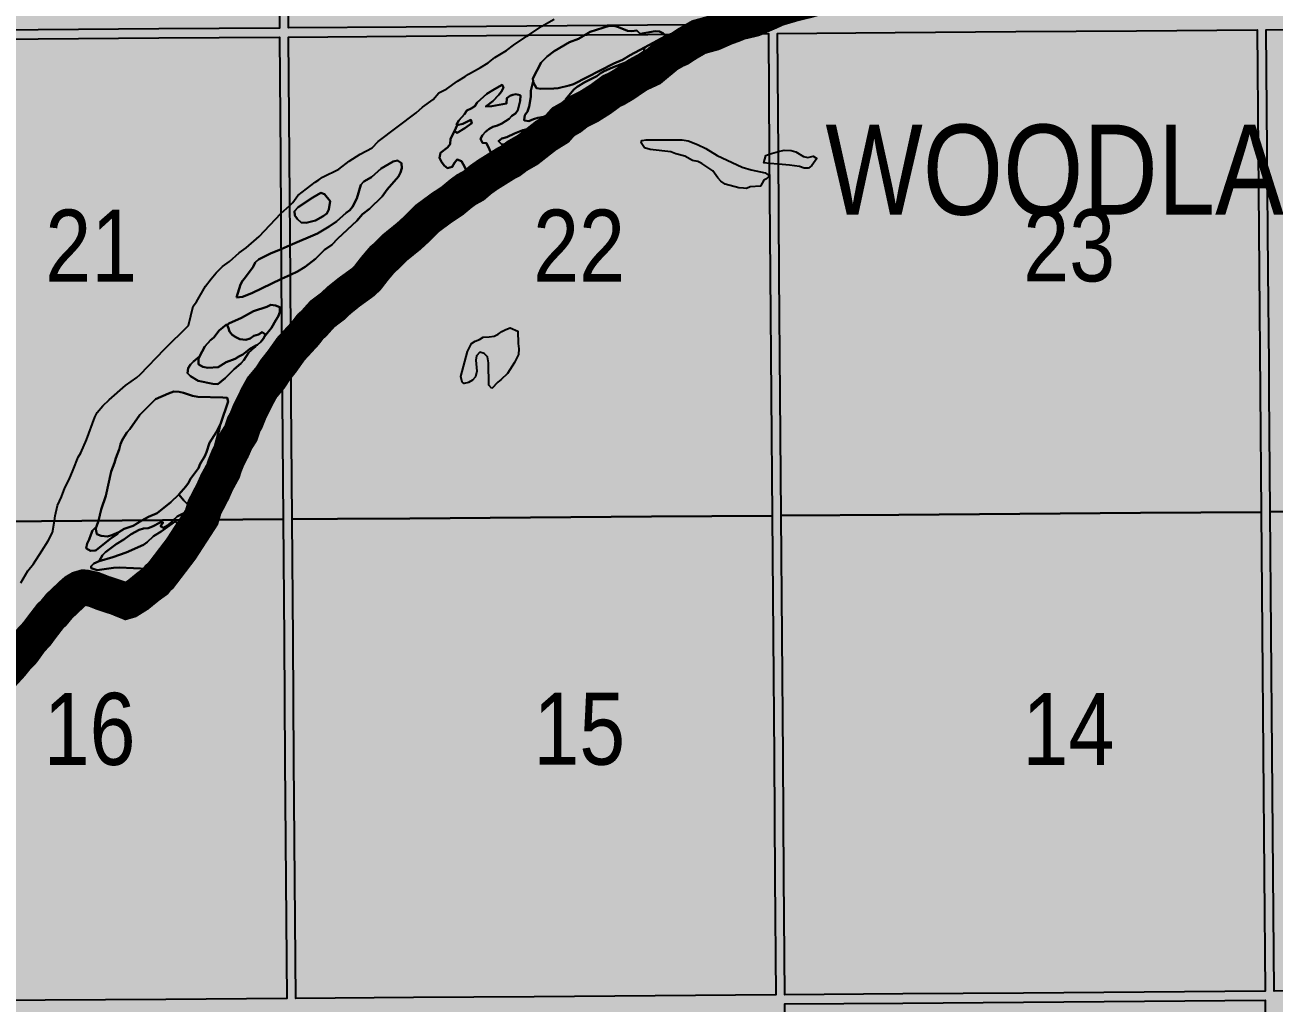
# Model space of a CAD drawing. Extents: x 403018 to 417191, y 6033193 to 6042673.
# Drawn here: x 415848.3 to 415987.1, y 6036084.3 to 6036192.9 of the extents above; entities that cross this region are included whole.
import ezdxf

# ---------------------------------------------------------------- set-up
doc = ezdxf.new("R2010")
doc.units = 0
doc.header["$LTSCALE"] = 5
doc.linetypes.add('BORDER2', pattern=[22.225, 6.35, -3.175, 6.35, -3.175, 0, -3.175])
doc.linetypes.add('DASHED2', pattern=[9.525, 6.35, -3.175])
doc.layers.add('AS-COUNTY', color=7, linetype='BORDER2', lineweight=60, true_color=0xcc33ff)
for name, color, linetype in [('Quarters', 8, 'Continuous'), ('RoadSeg', 57, 'DASHED2'), ('T-WATER', 160, 'Continuous')]:
    doc.layers.add(name, color=color, linetype=linetype)
doc.layers.add('ROUTE-MAP-BACKGROUND-H', color=7, linetype='Continuous', true_color=0xf0ebff)
doc.styles.add('120', font='ARIALN.TTF', dxfattribs={"height": 13})
doc.styles.add('80L', font='ARIALN.TTF', dxfattribs={"height": 10})

msp = doc.modelspace()

# ---------------------------------------------------------------- hatches: boundary and pattern name
at = {"layer": 'ROUTE-MAP-BACKGROUND-H'}
h = msp.add_hatch(color=256, dxfattribs=at)
h.dxf.hatch_style = 1
h.paths.add_polyline_path([(412923.423, 6037807.465), (416092.9, 6037807.465), (416092.9, 6035965.758), (412923.423, 6035965.758)])

# ---------------------------------------------------------------- linework, layer by layer
at = {"layer": 'AS-COUNTY', "const_width": 4, "flags": 128}
for points in [[(415619.627, 6035965.758), (415619.656, 6035965.909), (415620.124, 6035966.788), (415620.505, 6035967.762), (415621.03, 6035968.495), (415621.368, 6035968.968), (415621.383, 6035968.991), (415622.147, 6035970.188), (415622.169, 6035970.222), (415622.313, 6035970.488), (415622.651, 6035971.103), (415623.025, 6035971.66), (415623.623, 6035972.26), (415623.714, 6035972.477), (415625.162, 6035974.487), (415625.517, 6035974.98), (415625.845, 6035975.331), (415626.245, 6035975.792), (415626.415, 6035975.992), (415626.516, 6035976.111), (415627.608, 6035977.218), (415627.911, 6035977.597), (415628.733, 6035978.864), (415629.345, 6035979.654), (415630.146, 6035980.921), (415631.096, 6035982.053), (415631.466, 6035982.398), (415631.868, 6035982.673), (415632.233, 6035983.033), (415633.809, 6035984.877), (415633.813, 6035984.883), (415634.47, 6035985.707), (415635.15, 6035986.397), (415635.548, 6035986.693), (415637.378, 6035987.686), (415638.988, 6035988.207), (415640.902, 6035989.065), (415641.42, 6035989.228), (415643.19, 6035989.603), (415644.578, 6035989.632), (415645.627, 6035989.573), (415647.5, 6035989.393), (415647.886, 6035989.378), (415648.784, 6035989.342), (415648.795, 6035989.342), (415649.986, 6035989.201), (415651.768, 6035988.879), (415652.82, 6035988.524), (415654.542, 6035987.524), (415654.965, 6035987.237), (415655.727, 6035986.598), (415658.146, 6035984.854), (415660.667, 6035983.29), (415661.675, 6035982.652), (415662.022, 6035982.432), (415662.781, 6035981.809), (415663.225, 6035981.541), (415663.716, 6035981.34), (415665.269, 6035980.842), (415665.873, 6035980.76), (415666.442, 6035980.86), (415667.063, 6035981.583), (415667.489, 6035981.872), (415667.851, 6035982.204), (415668.168, 6035982.596), (415668.454, 6035983.696), (415669.448, 6035984.818), (415669.854, 6035985.114), (415671.203, 6035985.809), (415672.003, 6035986.392), (415673.468, 6035987.037), (415674.799, 6035987.766), (415677.651, 6035989.194), (415679.832, 6035989.762), (415681, 6035989.995), (415684.298, 6035990.786), (415684.627, 6035990.903), (415684.819, 6035990.971), (415685.282, 6035991.216), (415685.693, 6035991.508), (415686.039, 6035991.868), (415686.854, 6035992.418), (415687.233, 6035992.749), (415687.585, 6035993.057), (415688.126, 6035993.427), (415689.652, 6035994.47), (415689.718, 6035994.509), (415690.524, 6035994.983), (415691.466, 6035995.402), (415692.268, 6035995.998), (415692.985, 6035996.623), (415695.036, 6035998.053), (415695.827, 6035998.685), (415697.058, 6035999.489), (415697.833, 6036000.163), (415699.176, 6036000.965), (415700.8, 6036002.191), (415700.801, 6036002.192), (415704.492, 6036004.653), (415705.277, 6036005.299), (415705.426, 6036005.4), (415707.329, 6036006.683), (415708.514, 6036007.584), (415711.012, 6036009.253), (415711.792, 6036009.728), (415712.389, 6036010.521), (415712.517, 6036010.656), (415712.719, 6036010.868), (415713.882, 6036012.459), (415714.849, 6036013.397), (415715.848, 6036014.231), (415716.827, 6036015.085), (415717.502, 6036015.827), (415717.874, 6036016.16), (415718.654, 6036016.74), (415719.5, 6036017.298), (415723.181, 6036019.408), (415725.05, 6036020.673), (415725.497, 6036020.907), (415726.736, 6036021.723), (415727.134, 6036022.044), (415728.455, 6036023.469), (415729.009, 6036023.906), (415730.111, 6036024.545), (415731.039, 6036025.001), (415731.855, 6036025.592), (415732.72, 6036026.111), (415733.848, 6036026.58), (415734.71, 6036027.015), (415735.2, 6036027.193), (415736.761, 6036027.618), (415737.396, 6036027.7), (415739.924, 6036028.659), (415740.841, 6036029.115), (415741.221, 6036029.242), (415742.257, 6036029.52), (415742.968, 6036029.763), (415744.702, 6036030.082), (415745.778, 6036030.417), (415746.272, 6036030.489), (415747.738, 6036030.484), (415750.06, 6036030.705), (415750.721, 6036030.72), (415752.081, 6036030.681), (415753.454, 6036030.496), (415754.285, 6036030.525), (415754.765, 6036030.541), (415758.761, 6036031.965), (415761.113, 6036033.016), (415762.627, 6036033.579), (415763.625, 6036034.022), (415768.97, 6036036.959), (415769.048, 6036036.991), (415770.05, 6036037.386), (415770.831, 6036037.798), (415771.645, 6036038.382), (415773.406, 6036039.471), (415774.605, 6036040.353), (415775.452, 6036040.86), (415776.255, 6036041.472), (415778.098, 6036043.165), (415779.598, 6036044.446), (415781.717, 6036046.547), (415782.142, 6036046.862), (415783.197, 6036047.879), (415784.696, 6036049.153), (415785.009, 6036049.551), (415786.045, 6036050.571), (415787.348, 6036051.659), (415787.886, 6036052.172), (415788.109, 6036052.62), (415788.116, 6036052.703), (415788.178, 6036053.509), (415788.236, 6036053.894), (415789.236, 6036055.666), (415789.583, 6036056.06), (415789.981, 6036056.372), (415790.644, 6036057.039), (415791.086, 6036057.973), (415791.404, 6036058.35), (415792.807, 6036060.345), (415793.292, 6036061.226), (415793.658, 6036061.568), (415794.043, 6036061.502), (415794.373, 6036061.156), (415794.697, 6036060.797), (415795.189, 6036059.909), (415795.551, 6036059.671), (415795.599, 6036059.64), (415796.064, 6036059.827), (415796.181, 6036060.261), (415796.214, 6036060.385), (415796.066, 6036060.861), (415795.823, 6036061.34), (415795.692, 6036061.822), (415795.662, 6036062.377), (415796.306, 6036063.221), (415796.376, 6036063.381), (415796.511, 6036063.701), (415796.528, 6036064.872), (415796.695, 6036065.536), (415796.898, 6036066.07), (415797.636, 6036067.422), (415798.486, 6036068.652), (415799.552, 6036069.667), (415800.236, 6036070.206), (415801.234, 6036070.654), (415801.753, 6036070.737), (415803.847, 6036070.711), (415804.56, 6036071.194), (415805.039, 6036071.527), (415805.976, 6036071.13), (415806.605, 6036071.062), (415807.064, 6036071.278), (415807.164, 6036071.86), (415807.457, 6036072.249), (415808.019, 6036072.351), (415808.602, 6036072.703), (415809.414, 6036072.985), (415809.83, 6036073.255), (415810.314, 6036073.982), (415809.857, 6036074.071), (415809.194, 6036074.069), (415807.255, 6036073.97), (415805.903, 6036074.081), (415805.805, 6036074.121), (415805.548, 6036074.397), (415805.479, 6036074.471), (415805.512, 6036074.965), (415805.759, 6036075.535), (415806.449, 6036076.263), (415806.96, 6036077.137), (415807.628, 6036077.926), (415809.367, 6036079.695), (415810.943, 6036080.885), (415811.79, 6036081.446), (415813.714, 6036082.204), (415814.334, 6036082.289), (415815.333, 6036081.914), (415816.768, 6036081.262), (415817.234, 6036081.043), (415817.643, 6036080.754), (415817.981, 6036080.691), (415818.124, 6036080.664), (415818.9, 6036081.275), (415819.624, 6036081.932), (415820.345, 6036082.615), (415821.016, 6036083.377), (415822.148, 6036084.389), (415823.057, 6036085.248), (415823.67, 6036085.809), (415823.937, 6036086.028), (415824.054, 6036086.16), (415825.375, 6036087.431), (415826.518, 6036088.411), (415827.137, 6036089.151), (415828.265, 6036090.136), (415829.319, 6036091.182), (415830.495, 6036092.107), (415831.571, 6036093.194), (415832.543, 6036094.313), (415834.279, 6036096.044), (415834.704, 6036096.846), (415834.755, 6036096.941), (415835.317, 6036097.733), (415835.65, 6036098.101), (415836.102, 6036098.473), (415836.418, 6036098.733), (415837.437, 6036099.788), (415838.034, 6036100.627), (415840.98, 6036103.939), (415841.665, 6036104.599), (415841.903, 6036105.038), (415841.917, 6036105.244), (415841.937, 6036105.535), (415841.453, 6036108.666), (415841.417, 6036110.465), (415841.467, 6036110.977), (415841.853, 6036113.033), (415842.236, 6036114.622), (415842.401, 6036115.163), (415843.06, 6036116.606), (415843.623, 6036117.434), (415844.11, 6036118.325), (415845.829, 6036120.819), (415846.829, 6036121.911), (415847.446, 6036122.681), (415848.114, 6036123.375), (415848.986, 6036124.594), (415849.651, 6036125.306), (415850.262, 6036126.13), (415851.149, 6036127.282), (415851.515, 6036127.62), (415852.142, 6036128.387), (415853.58, 6036129.744), (415853.937, 6036130.055), (415854.368, 6036130.309), (415854.86, 6036130.455), (415855.067, 6036130.438), (415855.995, 6036130.232), (415857.029, 6036129.826), (415858.555, 6036129.33), (415859.583, 6036128.911), (415859.862, 6036128.992), (415860.876, 6036129.627), (415862.03, 6036130.568), (415862.819, 6036131.138), (415863.111, 6036131.533), (415863.368, 6036131.721), (415865.64, 6036134.695), (415867.751, 6036137.952), (415867.944, 6036138.25), (415868.27, 6036139.355), (415869.212, 6036141.168), (415869.625, 6036142.107), (415870.34, 6036143.415), (415870.496, 6036143.932), (415870.894, 6036144.912), (415871.358, 6036145.797), (415871.767, 6036146.735), (415872.306, 6036147.58), (415872.629, 6036148.559), (415872.887, 6036148.997), (415873.267, 6036149.954), (415874.172, 6036151.78), (415874.656, 6036152.656), (415875.588, 6036153.773), (415876.115, 6036154.595), (415876.869, 6036155.549), (415877.863, 6036156.952), (415879.456, 6036158.682), (415880.046, 6036159.452), (415880.404, 6036159.755), (415881.346, 6036160.811), (415882.494, 6036161.675), (415883.2, 6036162.34), (415884.315, 6036163.239), (415885.882, 6036164.372), (415886.395, 6036164.871), (415887.189, 6036165.901), (415888.05, 6036166.912), (415888.429, 6036167.23), (415889.445, 6036168.237), (415890.948, 6036169.454), (415891.658, 6036170.1), (415893.02, 6036171.447), (415894.577, 6036172.596), (415895.812, 6036173.416), (415896.705, 6036174.162), (415897.318, 6036174.621), (415898.186, 6036175.096), (415898.905, 6036175.715), (415899.695, 6036176.276), (415901.777, 6036177.578), (415902.234, 6036177.809), (415903.011, 6036178.394), (415904.18, 6036179.06), (415906.166, 6036180.618), (415907.434, 6036181.405), (415908.115, 6036182.173), (415908.98, 6036182.66), (415909.743, 6036183.264), (415911.002, 6036183.895), (415912.31, 6036184.721), (415913.486, 6036185.597), (415913.969, 6036185.801), (415914.83, 6036186.305), (415916.433, 6036187.397), (415917.843, 6036188.052), (415919.713, 6036189.601), (415920.575, 6036190.09), (415921.06, 6036190.301), (415921.884, 6036190.841), (415923.16, 6036191.579), (415924.437, 6036191.933), (415924.765, 6036192.022), (415926.173, 6036192.643), (415927.051, 6036192.957), (415927.66, 6036193.212), (415929.254, 6036193.589), (415930.878, 6036194.288), (415931.878, 6036194.742), (415933.718, 6036195.285), (415935.292, 6036195.666), (415936.324, 6036195.978), (415936.793, 6036196.204), (415937.598, 6036196.815), (415938.093, 6036196.99), (415938.533, 6036197.219), (415938.928, 6036197.509), (415939.384, 6036197.724), (415940.445, 6036198.025), (415941.935, 6036198.57), (415943.546, 6036198.93), (415945.717, 6036199.541), (415949.214, 6036200.76), (415951.832, 6036201.518), (415953.858, 6036202.197), (415956.781, 6036203.299), (415958.286, 6036203.683), (415959.492, 6036203.935), (415960.866, 6036204.032), (415961.407, 6036204.156), (415963.41, 6036204.786), (415965.267, 6036205.694), (415966.127, 6036206.229), (415967.058, 6036206.675), (415968.036, 6036207.006), (415969.719, 6036207.419), (415972.311, 6036208.284), (415973.342, 6036208.528), (415975.129, 6036208.78), (415976.692, 6036209.315), (415978.82, 6036209.906), (415979.82, 6036210.333), (415984.738, 6036211.403), (415985.034, 6036211.499), (415986.036, 6036211.842), (415988.252, 6036212.379), (415989.634, 6036212.746), (415993.017, 6036214.094), (415994.407, 6036214.795), (415995.01, 6036215.158), (415995.711, 6036215.562), (415996.734, 6036215.913), (415997.59, 6036216.398), (415999.848, 6036217.511), (416000.682, 6036218.031), (416001.454, 6036218.623), (416003.124, 6036219.66), (416003.583, 6036219.858), (416003.77, 6036219.992), (416005.501, 6036221.353), (416007.657, 6036222.608), (416008.653, 6036222.975), (416010.013, 6036223.651), (416012.407, 6036224.368), (416013.59, 6036224.764), (416014.69, 6036225.025), (416015.684, 6036225.42), (416016.189, 6036225.56), (416018.905, 6036226.179), (416020.632, 6036226.437), (416022.803, 6036226.998), (416023.85, 6036227.321), (416026.16, 6036227.798), (416026.696, 6036227.954), (416027.169, 6036228.167), (416028.8, 6036228.572), (416030.876, 6036229.18), (416034.077, 6036229.933), (416034.756, 6036230.02), (416035.788, 6036230.289), (416037.303, 6036230.831), (416038.795, 6036231.23), (416039.158, 6036231.254), (416039.176, 6036231.258), (416040.161, 6036231.399), (416041.842, 6036231.672), (416044.155, 6036231.922), (416045.413, 6036231.98), (416046.689, 6036231.972), (416049.35, 6036232.099), (416051.857, 6036231.796), (416056.95, 6036231.767), (416058.778, 6036231.615), (416060.636, 6036231.221), (416062.798, 6036230.577), (416066.66, 6036229.102), (416067.311, 6036228.838), (416068.69, 6036228.135), (416069.971, 6036227.416), (416071.213, 6036226.634), (416072.18, 6036226.198), (416072.657, 6036225.885), (416073.009, 6036225.655), (416073.382, 6036225.305), (416074.279, 6036224.791), (416074.805, 6036224.543), (416079.274, 6036222.797), (416081.455, 6036222.069), (416083.761, 6036221.538), (416086.475, 6036221.357), (416087.114, 6036221.381), (416088.309, 6036221.55), (416088.918, 6036221.449), (416090.514, 6036220.826), (416090.946, 6036220.702), (416091.352, 6036220.422), (416092.272, 6036219.296), (416092.9, 6036218.715)], [(416092.9, 6036218.715), (416092.272, 6036219.296), (416091.352, 6036220.422), (416090.946, 6036220.702), (416090.514, 6036220.826), (416088.918, 6036221.449), (416088.309, 6036221.55), (416087.114, 6036221.381), (416086.475, 6036221.357), (416083.761, 6036221.538), (416081.455, 6036222.069), (416079.274, 6036222.797), (416074.805, 6036224.543), (416074.279, 6036224.791), (416073.382, 6036225.305), (416073.009, 6036225.655), (416072.657, 6036225.885), (416072.18, 6036226.198), (416071.213, 6036226.634), (416069.971, 6036227.416), (416068.69, 6036228.135), (416067.311, 6036228.838), (416066.66, 6036229.102), (416062.798, 6036230.577), (416060.636, 6036231.221), (416058.778, 6036231.615), (416056.95, 6036231.767), (416051.857, 6036231.796), (416049.35, 6036232.099), (416046.689, 6036231.972), (416045.413, 6036231.98), (416044.155, 6036231.922), (416041.842, 6036231.672), (416040.161, 6036231.399), (416039.176, 6036231.258), (416039.158, 6036231.254), (416038.795, 6036231.23), (416037.303, 6036230.831), (416035.788, 6036230.289), (416034.756, 6036230.02), (416034.077, 6036229.933), (416030.876, 6036229.18), (416028.8, 6036228.572), (416027.169, 6036228.167), (416026.696, 6036227.954), (416026.16, 6036227.798), (416023.85, 6036227.321), (416022.803, 6036226.998), (416020.632, 6036226.437), (416018.905, 6036226.179), (416016.189, 6036225.56), (416015.684, 6036225.42), (416014.69, 6036225.025), (416013.59, 6036224.764), (416012.407, 6036224.368), (416010.013, 6036223.651), (416008.653, 6036222.975), (416007.657, 6036222.608), (416005.501, 6036221.353), (416003.77, 6036219.992), (416003.583, 6036219.858), (416003.124, 6036219.66), (416001.454, 6036218.623), (416000.682, 6036218.031), (415999.848, 6036217.511), (415997.59, 6036216.398), (415996.734, 6036215.913), (415995.711, 6036215.562), (415995.01, 6036215.158), (415994.407, 6036214.795), (415993.017, 6036214.094), (415989.634, 6036212.746), (415988.252, 6036212.379), (415986.036, 6036211.842), (415985.034, 6036211.499), (415984.738, 6036211.403), (415979.82, 6036210.333), (415978.82, 6036209.906), (415976.692, 6036209.315), (415975.129, 6036208.78), (415973.342, 6036208.528), (415972.311, 6036208.284), (415969.719, 6036207.419), (415968.036, 6036207.006), (415967.058, 6036206.675), (415966.127, 6036206.229), (415965.267, 6036205.694), (415963.41, 6036204.786), (415961.407, 6036204.156), (415960.866, 6036204.032), (415959.492, 6036203.935), (415958.286, 6036203.683), (415956.781, 6036203.299), (415953.858, 6036202.197), (415951.832, 6036201.518), (415949.214, 6036200.76), (415945.717, 6036199.541), (415943.546, 6036198.93), (415941.935, 6036198.57), (415940.445, 6036198.025), (415939.384, 6036197.724), (415938.928, 6036197.509), (415938.533, 6036197.219), (415938.093, 6036196.99), (415937.598, 6036196.815), (415936.793, 6036196.204), (415936.324, 6036195.978), (415935.292, 6036195.666), (415933.718, 6036195.285), (415931.878, 6036194.742), (415930.878, 6036194.288), (415929.254, 6036193.589), (415927.66, 6036193.212), (415927.051, 6036192.957), (415926.173, 6036192.643), (415924.765, 6036192.022), (415924.437, 6036191.933), (415923.16, 6036191.579), (415921.884, 6036190.841), (415921.06, 6036190.301), (415920.575, 6036190.09), (415919.713, 6036189.601), (415917.843, 6036188.052), (415916.433, 6036187.397), (415914.83, 6036186.305), (415913.969, 6036185.801), (415913.486, 6036185.597), (415912.31, 6036184.721), (415911.002, 6036183.895), (415909.743, 6036183.264), (415908.98, 6036182.66), (415908.115, 6036182.173), (415907.434, 6036181.405), (415906.166, 6036180.618), (415904.18, 6036179.06), (415903.011, 6036178.394), (415902.234, 6036177.809), (415901.777, 6036177.578), (415899.695, 6036176.276), (415898.905, 6036175.715), (415898.186, 6036175.096), (415897.318, 6036174.621), (415896.705, 6036174.162), (415895.812, 6036173.416), (415894.577, 6036172.596), (415893.02, 6036171.447), (415891.658, 6036170.1), (415890.948, 6036169.454), (415889.445, 6036168.237), (415888.429, 6036167.23), (415888.05, 6036166.912), (415887.189, 6036165.901), (415886.395, 6036164.871), (415885.882, 6036164.372), (415884.315, 6036163.239), (415883.2, 6036162.34), (415882.494, 6036161.675), (415881.346, 6036160.811), (415880.404, 6036159.755), (415880.046, 6036159.452), (415879.456, 6036158.682), (415877.863, 6036156.952), (415876.869, 6036155.549), (415876.115, 6036154.595), (415875.588, 6036153.773), (415874.656, 6036152.656), (415874.172, 6036151.78), (415873.267, 6036149.954), (415872.887, 6036148.997), (415872.629, 6036148.559), (415872.306, 6036147.58), (415871.767, 6036146.735), (415871.358, 6036145.797), (415870.894, 6036144.912), (415870.496, 6036143.932), (415870.34, 6036143.415), (415869.625, 6036142.107), (415869.212, 6036141.168), (415868.27, 6036139.355), (415867.944, 6036138.25), (415867.751, 6036137.952), (415865.64, 6036134.695), (415863.368, 6036131.721), (415863.111, 6036131.533), (415862.819, 6036131.138), (415862.03, 6036130.568), (415860.876, 6036129.627), (415859.862, 6036128.992), (415859.583, 6036128.911), (415858.555, 6036129.33), (415857.029, 6036129.826), (415855.995, 6036130.232), (415855.067, 6036130.438), (415854.86, 6036130.455), (415854.368, 6036130.309), (415853.937, 6036130.055), (415853.58, 6036129.744), (415852.142, 6036128.387), (415851.515, 6036127.62), (415851.149, 6036127.282), (415850.262, 6036126.13), (415849.651, 6036125.306), (415848.986, 6036124.594), (415848.114, 6036123.375), (415847.446, 6036122.681), (415846.829, 6036121.911), (415845.829, 6036120.819), (415844.11, 6036118.325), (415843.623, 6036117.434), (415843.06, 6036116.606), (415842.401, 6036115.163), (415842.236, 6036114.622), (415841.853, 6036113.033), (415841.467, 6036110.977), (415841.417, 6036110.465), (415841.453, 6036108.666), (415841.937, 6036105.535), (415841.917, 6036105.244), (415841.903, 6036105.038), (415841.665, 6036104.599), (415840.98, 6036103.939), (415838.034, 6036100.627), (415837.437, 6036099.788), (415836.418, 6036098.733), (415836.102, 6036098.473), (415835.65, 6036098.101), (415835.317, 6036097.733), (415834.755, 6036096.941), (415834.704, 6036096.846), (415834.279, 6036096.044), (415832.543, 6036094.313), (415831.571, 6036093.194), (415830.495, 6036092.107), (415829.319, 6036091.182), (415828.265, 6036090.136), (415827.137, 6036089.151), (415826.518, 6036088.411), (415825.375, 6036087.431), (415824.054, 6036086.16), (415823.937, 6036086.028), (415823.67, 6036085.809), (415823.057, 6036085.248), (415822.148, 6036084.389), (415821.016, 6036083.377), (415820.345, 6036082.615), (415819.624, 6036081.932), (415818.9, 6036081.275), (415818.124, 6036080.664), (415817.981, 6036080.691), (415817.643, 6036080.754), (415817.234, 6036081.043), (415816.768, 6036081.262), (415815.333, 6036081.914), (415814.334, 6036082.289), (415813.714, 6036082.204), (415811.79, 6036081.446), (415810.943, 6036080.885), (415809.367, 6036079.695), (415807.628, 6036077.926), (415806.96, 6036077.137), (415806.449, 6036076.263), (415805.759, 6036075.535), (415805.512, 6036074.965), (415805.479, 6036074.471), (415805.548, 6036074.397), (415805.805, 6036074.121), (415805.903, 6036074.081), (415807.255, 6036073.97), (415809.194, 6036074.069), (415809.857, 6036074.071), (415810.314, 6036073.982), (415809.83, 6036073.255), (415809.414, 6036072.985), (415808.602, 6036072.703), (415808.019, 6036072.351), (415807.457, 6036072.249), (415807.164, 6036071.86), (415807.064, 6036071.278), (415806.605, 6036071.062), (415805.976, 6036071.13), (415805.039, 6036071.527), (415804.56, 6036071.194), (415803.847, 6036070.711), (415801.753, 6036070.737), (415801.234, 6036070.654), (415800.236, 6036070.206), (415799.552, 6036069.667), (415798.486, 6036068.652), (415797.636, 6036067.422), (415796.898, 6036066.07), (415796.695, 6036065.536), (415796.528, 6036064.872), (415796.511, 6036063.701), (415796.376, 6036063.381), (415796.306, 6036063.221), (415795.662, 6036062.377), (415795.692, 6036061.822), (415795.823, 6036061.34), (415796.066, 6036060.861), (415796.214, 6036060.385), (415796.181, 6036060.261), (415796.064, 6036059.827), (415795.599, 6036059.64), (415795.551, 6036059.671), (415795.189, 6036059.909), (415794.697, 6036060.797), (415794.373, 6036061.156), (415794.043, 6036061.502), (415793.658, 6036061.568), (415793.292, 6036061.226), (415792.807, 6036060.345), (415791.404, 6036058.35), (415791.086, 6036057.973), (415790.644, 6036057.039), (415789.981, 6036056.372), (415789.583, 6036056.06), (415789.236, 6036055.666), (415788.236, 6036053.894), (415788.178, 6036053.509), (415788.116, 6036052.703), (415788.109, 6036052.62), (415787.886, 6036052.172), (415787.348, 6036051.659), (415786.045, 6036050.571), (415785.009, 6036049.551), (415784.696, 6036049.153), (415783.197, 6036047.879), (415782.142, 6036046.862), (415781.717, 6036046.547), (415779.598, 6036044.446), (415778.098, 6036043.165), (415776.255, 6036041.472), (415775.452, 6036040.86), (415774.605, 6036040.353), (415773.406, 6036039.471), (415771.645, 6036038.382), (415770.831, 6036037.798), (415770.05, 6036037.386), (415769.048, 6036036.991), (415768.97, 6036036.959), (415763.625, 6036034.022), (415762.627, 6036033.579), (415761.113, 6036033.016), (415758.761, 6036031.965), (415754.765, 6036030.541), (415754.285, 6036030.525), (415753.454, 6036030.496), (415752.081, 6036030.681), (415750.721, 6036030.72), (415750.06, 6036030.705), (415747.738, 6036030.484), (415746.272, 6036030.489), (415745.778, 6036030.417), (415744.702, 6036030.082), (415742.968, 6036029.763), (415742.257, 6036029.52), (415741.221, 6036029.242), (415740.841, 6036029.115), (415739.924, 6036028.659), (415737.396, 6036027.7), (415736.761, 6036027.618), (415735.2, 6036027.193), (415734.71, 6036027.015), (415733.848, 6036026.58), (415732.72, 6036026.111), (415731.855, 6036025.592), (415731.039, 6036025.001), (415730.111, 6036024.545), (415729.009, 6036023.906), (415728.455, 6036023.469), (415727.134, 6036022.044), (415726.736, 6036021.723), (415725.497, 6036020.907), (415725.05, 6036020.673), (415723.181, 6036019.408), (415719.5, 6036017.298), (415718.654, 6036016.74), (415717.874, 6036016.16), (415717.502, 6036015.827), (415716.827, 6036015.085), (415715.848, 6036014.231), (415714.849, 6036013.397), (415713.882, 6036012.459), (415712.719, 6036010.868), (415712.517, 6036010.656), (415712.389, 6036010.521), (415711.792, 6036009.728), (415711.012, 6036009.253), (415708.514, 6036007.584), (415707.329, 6036006.683), (415705.426, 6036005.4), (415705.277, 6036005.299), (415704.492, 6036004.653), (415700.801, 6036002.192), (415700.8, 6036002.191), (415699.176, 6036000.965), (415697.833, 6036000.163), (415697.058, 6035999.489), (415695.827, 6035998.685), (415695.036, 6035998.053), (415692.985, 6035996.623), (415692.268, 6035995.998), (415691.466, 6035995.402), (415690.524, 6035994.983), (415689.718, 6035994.509), (415689.652, 6035994.47), (415688.126, 6035993.427), (415687.585, 6035993.057), (415687.233, 6035992.749), (415686.854, 6035992.418), (415686.039, 6035991.868), (415685.693, 6035991.508), (415685.282, 6035991.216), (415684.819, 6035990.971), (415684.627, 6035990.903), (415684.298, 6035990.786), (415681, 6035989.995), (415679.832, 6035989.762), (415677.651, 6035989.194), (415674.799, 6035987.766), (415673.468, 6035987.037), (415672.003, 6035986.392), (415671.203, 6035985.809), (415669.854, 6035985.114), (415669.448, 6035984.818), (415668.454, 6035983.696), (415668.168, 6035982.596), (415667.851, 6035982.204), (415667.489, 6035981.872), (415667.063, 6035981.583), (415666.442, 6035980.86), (415665.873, 6035980.76), (415665.269, 6035980.842), (415663.716, 6035981.34), (415663.225, 6035981.541), (415662.781, 6035981.809), (415662.022, 6035982.432), (415661.675, 6035982.652), (415660.667, 6035983.29), (415658.146, 6035984.854), (415655.727, 6035986.598), (415654.965, 6035987.237), (415654.542, 6035987.524), (415652.82, 6035988.524), (415651.768, 6035988.879), (415649.986, 6035989.201), (415648.795, 6035989.342), (415648.784, 6035989.342), (415647.886, 6035989.378), (415647.5, 6035989.393), (415645.627, 6035989.573), (415644.578, 6035989.632), (415643.19, 6035989.603), (415641.42, 6035989.228), (415640.902, 6035989.065), (415638.988, 6035988.207), (415637.378, 6035987.686), (415635.548, 6035986.693), (415635.15, 6035986.397), (415634.47, 6035985.707), (415633.813, 6035984.883), (415633.809, 6035984.877), (415632.233, 6035983.033), (415631.868, 6035982.673), (415631.466, 6035982.398), (415631.096, 6035982.053), (415630.146, 6035980.921), (415629.345, 6035979.654), (415628.733, 6035978.864), (415627.911, 6035977.597), (415627.608, 6035977.218), (415626.516, 6035976.111), (415626.415, 6035975.992), (415626.245, 6035975.792), (415625.845, 6035975.331), (415625.517, 6035974.98), (415625.162, 6035974.487), (415623.714, 6035972.477), (415623.623, 6035972.26), (415623.025, 6035971.66), (415622.651, 6035971.103), (415622.313, 6035970.488), (415622.169, 6035970.222), (415622.147, 6035970.188), (415621.383, 6035968.991), (415621.368, 6035968.968), (415621.03, 6035968.495), (415620.505, 6035967.762), (415620.124, 6035966.788), (415619.656, 6035965.909), (415619.627, 6035965.758)]]:
    msp.add_lwpolyline(points, dxfattribs=at)
at = {"layer": 'Quarters'}
for points in [[(415836.376, 6036192.285), (415823.305, 6036192.189), (415823.213, 6036205.243), (415823.118, 6036218.633), (415823.023, 6036232.022), (415822.929, 6036245.412), (415835.995, 6036245.509), (415849.397, 6036245.608), (415862.798, 6036245.707), (415876.199, 6036245.806), (415876.298, 6036232.417), (415876.398, 6036219.027), (415876.497, 6036205.638), (415876.594, 6036192.583), (415863.188, 6036192.484), (415849.782, 6036192.385), (415836.376, 6036192.285)], [(415930.786, 6036206.04), (415930.888, 6036192.985), (415917.482, 6036192.886), (415904.076, 6036192.787), (415890.669, 6036192.687), (415877.598, 6036192.591), (415877.501, 6036205.645), (415877.402, 6036219.035), (415877.303, 6036232.424), (415877.203, 6036245.814), (415890.27, 6036245.911), (415903.671, 6036246.01), (415917.072, 6036246.109), (415918.013, 6036246.116), (415930.474, 6036246.208), (415930.578, 6036232.819), (415930.682, 6036219.429), (415930.786, 6036206.04)], [(415999.706, 6036138.948), (415986.63, 6036138.834), (415986.521, 6036152.224), (415986.496, 6036155.264), (415986.412, 6036165.613), (415986.303, 6036179.003), (415986.194, 6036192.392), (415999.265, 6036192.504), (416012.671, 6036192.619), (416026.078, 6036192.735), (416039.484, 6036192.85), (416039.597, 6036179.462), (416039.711, 6036166.073), (416039.825, 6036152.685), (416039.939, 6036139.296), (416026.528, 6036139.18), (416013.117, 6036139.064), (415999.706, 6036138.948)], [(415836.767, 6036137.723), (415823.691, 6036137.626), (415823.596, 6036151.016), (415823.502, 6036164.405), (415823.407, 6036177.795), (415823.312, 6036191.184), (415836.383, 6036191.281), (415849.789, 6036191.38), (415863.195, 6036191.48), (415876.601, 6036191.579), (415876.701, 6036178.189), (415876.8, 6036164.8), (415876.9, 6036151.41), (415876.999, 6036138.021), (415863.588, 6036137.922), (415850.177, 6036137.822), (415836.767, 6036137.723)], [(415931.208, 6036151.813), (415931.312, 6036138.423), (415917.901, 6036138.324), (415904.49, 6036138.225), (415891.079, 6036138.125), (415883.032, 6036138.065), (415878.003, 6036138.028), (415877.904, 6036151.418), (415877.804, 6036164.807), (415877.705, 6036178.197), (415877.606, 6036191.586), (415890.677, 6036191.683), (415904.083, 6036191.783), (415917.489, 6036191.882), (415930.895, 6036191.981), (415931, 6036178.592), (415931.104, 6036165.202), (415931.208, 6036151.813)], [(415985.516, 6036152.215), (415985.625, 6036138.826), (415972.214, 6036138.726), (415958.804, 6036138.627), (415945.392, 6036138.528), (415932.316, 6036138.431), (415932.212, 6036151.82), (415932.108, 6036165.21), (415932.004, 6036178.599), (415931.9, 6036191.989), (415944.971, 6036192.085), (415958.377, 6036192.185), (415971.783, 6036192.284), (415985.19, 6036192.383), (415985.299, 6036178.994), (415985.407, 6036165.604), (415985.516, 6036152.215)], [(415985.952, 6036098.657), (415986.059, 6036085.603), (415972.643, 6036085.503), (415959.227, 6036085.404), (415945.811, 6036085.305), (415932.73, 6036085.208), (415932.629, 6036098.262), (415932.525, 6036111.652), (415932.421, 6036125.041), (415932.316, 6036138.431), (415945.392, 6036138.528), (415958.804, 6036138.627), (415972.214, 6036138.726), (415985.625, 6036138.826), (415985.734, 6036125.436), (415985.843, 6036112.047), (415985.952, 6036098.657)], [(416000.143, 6036085.726), (415987.063, 6036085.612), (415986.957, 6036098.666), (415986.848, 6036112.056), (415986.739, 6036125.445), (415986.63, 6036138.834), (415999.706, 6036138.948), (416013.117, 6036139.064), (416026.528, 6036139.18), (416039.939, 6036139.296), (416040.052, 6036125.908), (416040.166, 6036112.519), (416040.28, 6036099.131), (416040.391, 6036086.077), (416026.975, 6036085.96), (416013.559, 6036085.843), (416000.143, 6036085.726)], [(415837.148, 6036084.5), (415824.067, 6036084.403), (415823.975, 6036097.457), (415823.88, 6036110.847), (415823.785, 6036124.236), (415823.691, 6036137.626), (415836.767, 6036137.723), (415850.177, 6036137.822), (415863.588, 6036137.922), (415876.999, 6036138.021), (415877.098, 6036124.631), (415877.198, 6036111.242), (415877.297, 6036097.852), (415877.394, 6036084.798), (415863.978, 6036084.698), (415850.563, 6036084.599), (415837.148, 6036084.5)], [(415931.625, 6036098.255), (415931.726, 6036085.2), (415918.311, 6036085.101), (415904.895, 6036085.001), (415891.479, 6036084.902), (415878.398, 6036084.805), (415878.301, 6036097.86), (415878.202, 6036111.249), (415878.103, 6036124.639), (415878.003, 6036138.028), (415883.032, 6036138.065), (415891.079, 6036138.125), (415904.49, 6036138.225), (415917.901, 6036138.324), (415931.312, 6036138.423), (415931.416, 6036125.034), (415931.52, 6036111.644), (415931.625, 6036098.255)], [(415986.394, 6036044.43), (415986.503, 6036031.041), (415973.082, 6036030.942), (415959.661, 6036030.842), (415946.241, 6036030.743), (415933.155, 6036030.646), (415933.051, 6036044.035), (415932.947, 6036057.425), (415932.842, 6036070.814), (415932.738, 6036084.203), (415945.819, 6036084.3), (415959.235, 6036084.4), (415972.651, 6036084.499), (415986.067, 6036084.599), (415986.176, 6036071.209), (415986.285, 6036057.82), (415986.394, 6036044.43)]]:
    msp.add_lwpolyline(points, close=True, dxfattribs=at)
at = {"layer": 'T-WATER'}
for points in [[(415847.883, 6036130.956), (415848.649, 6036132.306), (415849.271, 6036133.079), (415850.202, 6036134.528), (415850.906, 6036135.632), (415851.369, 6036136.555), (415851.618, 6036137.833), (415851.668, 6036138.407), (415851.943, 6036139.542), (415852.372, 6036140.522), (415852.738, 6036141.527), (415853.242, 6036142.439), (415853.695, 6036143.519), (415854.226, 6036144.926), (415854.523, 6036145.41), (415855.153, 6036146.843), (415856.086, 6036149.373), (415856.347, 6036149.878), (415856.976, 6036150.607), (415857.696, 6036151.293), (415859.502, 6036152.883), (415860.748, 6036153.785), (415861.122, 6036154.116), (415863.813, 6036156.909), (415866.507, 6036159.547), (415867.015, 6036161.702), (415867.374, 6036162.169), (415868.375, 6036163.909), (415868.994, 6036164.742), (415869.567, 6036165.413), (415870.253, 6036166.107), (415871.041, 6036166.659), (415872.133, 6036167.614), (415872.903, 6036168.174), (415874.332, 6036169.427), (415876.748, 6036171.973), (415877.746, 6036172.89), (415878.083, 6036173.205), (415878.641, 6036173.999), (415880.555, 6036175.476), (415880.981, 6036175.718), (415881.36, 6036176.019), (415883.173, 6036176.906), (415884.333, 6036177.784), (415885.561, 6036178.575), (415886.877, 6036179.277), (415887.539, 6036179.985), (415891.774, 6036183.15), (415892.472, 6036183.812), (415893.662, 6036184.655), (415894.286, 6036185.383), (415895.199, 6036185.816), (415896.358, 6036186.683), (415897.217, 6036187.182), (415897.604, 6036187.471), (415898.917, 6036188.185), (415899.769, 6036188.713), (415900.517, 6036189.318), (415901.803, 6036190.077), (415902.57, 6036190.666), (415904.085, 6036191.672), (415904.256, 6036191.784), (415905.739, 6036192.799), (415907.118, 6036193.585)], [(415927.053, 6036192.958), (415926.172, 6036192.642), (415924.765, 6036192.022), (415924.438, 6036191.933), (415923.16, 6036191.579), (415921.884, 6036190.841), (415921.06, 6036190.301), (415920.575, 6036190.09), (415919.713, 6036189.601), (415917.843, 6036188.052), (415916.433, 6036187.397), (415914.83, 6036186.304), (415913.968, 6036185.8), (415913.486, 6036185.597), (415912.308, 6036184.717), (415911, 6036183.891), (415909.744, 6036183.263), (415908.98, 6036182.659), (415908.115, 6036182.173), (415907.435, 6036181.407), (415906.169, 6036180.623), (415904.181, 6036179.061), (415903.014, 6036178.4), (415902.235, 6036177.812), (415901.778, 6036177.58), (415899.695, 6036176.276), (415898.905, 6036175.716), (415898.185, 6036175.096), (415897.316, 6036174.619), (415896.704, 6036174.161), (415895.811, 6036173.415), (415894.577, 6036172.595), (415893.02, 6036171.446), (415891.658, 6036170.1), (415890.948, 6036169.454), (415889.449, 6036168.242), (415888.432, 6036167.233), (415888.055, 6036166.924), (415887.191, 6036165.905), (415886.395, 6036164.871), (415885.882, 6036164.372), (415884.315, 6036163.239), (415883.2, 6036162.34), (415882.494, 6036161.676), (415881.346, 6036160.81), (415880.401, 6036159.747), (415880.044, 6036159.448), (415879.454, 6036158.677), (415877.865, 6036156.955), (415876.87, 6036155.551), (415876.115, 6036154.593), (415875.584, 6036153.766), (415874.651, 6036152.649), (415874.171, 6036151.783), (415873.266, 6036149.958), (415872.887, 6036149), (415872.629, 6036148.562), (415872.306, 6036147.583), (415871.767, 6036146.738), (415871.358, 6036145.8), (415870.895, 6036144.915), (415870.497, 6036143.934), (415870.341, 6036143.417), (415869.626, 6036142.107), (415869.213, 6036141.168), (415868.27, 6036139.356), (415867.944, 6036138.25), (415867.751, 6036137.952), (415865.638, 6036134.692), (415863.367, 6036131.722), (415863.11, 6036131.534), (415862.819, 6036131.139), (415862.029, 6036130.568), (415860.876, 6036129.627), (415859.862, 6036128.991), (415859.583, 6036128.91), (415858.556, 6036129.33), (415857.029, 6036129.825), (415855.995, 6036130.232), (415855.067, 6036130.438), (415854.86, 6036130.454), (415854.368, 6036130.308), (415853.938, 6036130.055), (415853.58, 6036129.743), (415852.143, 6036128.386), (415851.515, 6036127.619), (415851.149, 6036127.282), (415850.263, 6036126.131), (415849.651, 6036125.306), (415848.986, 6036124.594), (415848.114, 6036123.375)]]:
    msp.add_lwpolyline(points, dxfattribs=at)
for points in [[(415916.314, 6036189.488), (415917.11, 6036190.029), (415917.146, 6036190.407), (415919.471, 6036191.666), (415919.316, 6036191.895), (415919.261, 6036191.977), (415918.82, 6036192.21), (415918.334, 6036192.224), (415916.646, 6036191.953), (415916.3, 6036192.308), (415915.738, 6036192.218), (415915.239, 6036192.258), (415914.254, 6036192.686), (415913.77, 6036192.81), (415913.211, 6036192.84), (415911.101, 6036192.159), (415910.563, 6036191.83), (415909.806, 6036191.382), (415908.801, 6036191.027), (415907.108, 6036190.019), (415906.329, 6036189.423), (415905.671, 6036188.737), (415904.742, 6036186.972), (415904.754, 6036186.684), (415904.512, 6036185.607), (415904.513, 6036184.933), (415904.311, 6036183.87), (415904.141, 6036183.327), (415903.857, 6036182.895), (415903.773, 6036182.373), (415903.805, 6036182.315), (415904.296, 6036182.24), (415904.796, 6036182.475), (415905.275, 6036182.615), (415905.909, 6036182.716), (415907.442, 6036183.211), (415908.83, 6036183.833), (415909.063, 6036184.24), (415908.471, 6036184.328), (415908.365, 6036184.662), (415909.298, 6036185.755), (415909.665, 6036186.058), (415910.492, 6036186.571), (415911.85, 6036187.231), (415912.221, 6036187.528), (415912.654, 6036187.777), (415913.585, 6036188.192), (415915.043, 6036188.738), (415915.441, 6036189.016), (415916.314, 6036189.488)], [(415904.754, 6036186.684), (415904.742, 6036186.972), (415905.671, 6036188.737), (415906.329, 6036189.423), (415907.108, 6036190.019), (415908.801, 6036191.027), (415909.806, 6036191.382), (415910.563, 6036191.83), (415911.101, 6036192.159), (415913.211, 6036192.84), (415913.77, 6036192.81), (415914.254, 6036192.686), (415915.239, 6036192.258), (415915.738, 6036192.218), (415916.3, 6036192.308), (415916.646, 6036191.953), (415918.334, 6036192.224), (415918.82, 6036192.21), (415919.261, 6036191.977), (415919.316, 6036191.895), (415919.471, 6036191.666), (415917.146, 6036190.407), (415915.539, 6036189.566), (415914.691, 6036189.046), (415913.748, 6036188.659), (415909.268, 6036186.357), (415908.762, 6036186.196), (415907.561, 6036185.909), (415907.065, 6036185.849), (415905.62, 6036185.817), (415905.133, 6036185.904), (415904.754, 6036186.554), (415904.754, 6036186.684)], [(415904.754, 6036186.684), (415904.754, 6036186.554), (415905.133, 6036185.904), (415905.62, 6036185.817), (415907.065, 6036185.849), (415907.561, 6036185.909), (415908.762, 6036186.196), (415909.268, 6036186.357), (415913.748, 6036188.659), (415914.691, 6036189.046), (415915.539, 6036189.566), (415917.146, 6036190.407), (415917.11, 6036190.029), (415916.314, 6036189.488), (415915.441, 6036189.016), (415915.043, 6036188.738), (415913.585, 6036188.192), (415912.654, 6036187.777), (415912.221, 6036187.528), (415911.85, 6036187.231), (415910.492, 6036186.571), (415909.665, 6036186.058), (415909.298, 6036185.755), (415908.365, 6036184.662), (415908.471, 6036184.328), (415909.063, 6036184.24), (415908.83, 6036183.833), (415907.442, 6036183.211), (415905.909, 6036182.716), (415905.275, 6036182.615), (415904.796, 6036182.475), (415904.296, 6036182.24), (415903.805, 6036182.315), (415903.773, 6036182.373), (415903.857, 6036182.895), (415904.141, 6036183.327), (415904.311, 6036183.87), (415904.513, 6036184.933), (415904.512, 6036185.607), (415904.754, 6036186.684)], [(415896.262, 6036181.88), (415896.344, 6036181.812), (415896.027, 6036181.136), (415895.575, 6036180.269), (415895.568, 6036179.675), (415895.251, 6036179.316), (415894.49, 6036178.708), (415894.354, 6036178.167), (415894.574, 6036177.719), (415894.873, 6036177.32), (415895.254, 6036177.027), (415895.79, 6036177.164), (415896.027, 6036177.607), (415896.336, 6036177.974), (415896.804, 6036177.799), (415897.17, 6036177.135), (415897.281, 6036176.862), (415897.541, 6036176.445), (415897.987, 6036176.652), (415898.781, 6036177.213), (415899.903, 6036178.132), (415900.232, 6036178.477), (415899.596, 6036179.793), (415899.157, 6036179.829), (415898.93, 6036180.269), (415899.159, 6036180.7), (415899.482, 6036181.049), (415899.863, 6036181.35), (415900.299, 6036181.594), (415900.828, 6036181.749), (415901.273, 6036181.972), (415902.088, 6036182.489), (415902.415, 6036182.822), (415902.798, 6036183.099), (415903.085, 6036183.476), (415903.336, 6036184.508), (415903.348, 6036185.087), (415903.316, 6036185.138), (415902.834, 6036185.255), (415902.508, 6036185.163), (415902.283, 6036185.091), (415902.257, 6036185.082), (415901.849, 6036184.795), (415901.817, 6036184.189), (415900.173, 6036183.915), (415899.53, 6036183.868), (415900.293, 6036184.466), (415900.973, 6036185.146), (415901.264, 6036185.523), (415901.473, 6036185.979), (415901.346, 6036186.273), (415900.461, 6036185.81), (415899.633, 6036185.268), (415898.569, 6036184.305), (415898.3, 6036183.896), (415897.895, 6036183.629), (415897.418, 6036183.431), (415897.153, 6036183.016), (415896.503, 6036182.307), (415896.262, 6036181.88)], [(415896.027, 6036181.136), (415896.332, 6036180.961), (415897.193, 6036181.451), (415897.957, 6036182.032), (415897.843, 6036182.404), (415896.974, 6036181.936), (415896.344, 6036181.812), (415896.262, 6036181.88), (415896.503, 6036182.307), (415897.153, 6036183.016), (415897.418, 6036183.431), (415897.895, 6036183.629), (415898.3, 6036183.896), (415898.569, 6036184.305), (415899.633, 6036185.268), (415900.461, 6036185.81), (415901.346, 6036186.273), (415901.473, 6036185.979), (415901.264, 6036185.523), (415900.973, 6036185.146), (415900.293, 6036184.466), (415899.53, 6036183.868), (415900.173, 6036183.915), (415901.817, 6036184.189), (415901.849, 6036184.795), (415902.257, 6036185.082), (415902.283, 6036185.091), (415902.508, 6036185.163), (415902.834, 6036185.255), (415903.316, 6036185.138), (415903.348, 6036185.087), (415903.336, 6036184.508), (415903.085, 6036183.476), (415902.798, 6036183.099), (415902.415, 6036182.822), (415902.088, 6036182.489), (415901.273, 6036181.972), (415900.828, 6036181.749), (415900.299, 6036181.594), (415899.863, 6036181.35), (415899.482, 6036181.049), (415899.159, 6036180.7), (415898.93, 6036180.269), (415899.157, 6036179.829), (415899.596, 6036179.793), (415900.232, 6036178.477), (415899.903, 6036178.132), (415898.781, 6036177.213), (415897.987, 6036176.652), (415897.541, 6036176.445), (415897.281, 6036176.862), (415897.17, 6036177.135), (415896.804, 6036177.799), (415896.336, 6036177.974), (415896.027, 6036177.607), (415895.79, 6036177.164), (415895.254, 6036177.027), (415894.873, 6036177.32), (415894.574, 6036177.719), (415894.354, 6036178.167), (415894.49, 6036178.708), (415895.251, 6036179.316), (415895.568, 6036179.675), (415895.575, 6036180.269), (415896.027, 6036181.136)], [(415896.027, 6036181.136), (415896.344, 6036181.812), (415896.974, 6036181.936), (415897.843, 6036182.404), (415897.957, 6036182.032), (415897.193, 6036181.451), (415896.332, 6036180.961), (415896.027, 6036181.136)], [(415903.311, 6036179.213), (415902.768, 6036179.22), (415902.292, 6036179.372), (415901.869, 6036179.627), (415901.255, 6036179.683), (415900.92, 6036180.024), (415901.287, 6036180.327), (415901.829, 6036180.467), (415902.714, 6036180.866), (415903.64, 6036181.228), (415904.767, 6036181.549), (415905.259, 6036181.484), (415905.564, 6036181.119), (415905.339, 6036180.675), (415904.505, 6036180.166), (415903.88, 6036179.45), (415903.311, 6036179.213)], [(415902.292, 6036179.372), (415902.768, 6036179.22), (415903.311, 6036179.213), (415903.88, 6036179.45), (415904.505, 6036180.166), (415905.339, 6036180.675), (415905.564, 6036181.119), (415905.259, 6036181.484), (415904.767, 6036181.549), (415903.64, 6036181.228), (415902.714, 6036180.866), (415901.829, 6036180.467), (415901.287, 6036180.327), (415900.92, 6036180.024), (415901.255, 6036179.683), (415901.869, 6036179.627), (415902.292, 6036179.372)], [(415928.455, 6036174.776), (415928.129, 6036174.791), (415927.606, 6036174.846), (415926.111, 6036175.258), (415925.63, 6036175.591), (415925.297, 6036175.95), (415924.719, 6036176.719), (415923.491, 6036177.525), (415923.044, 6036177.748), (415922.47, 6036177.858), (415921.632, 6036178.364), (415920.614, 6036178.629), (415920.067, 6036178.828), (415917.751, 6036179.109), (415917.153, 6036179.263), (415916.773, 6036179.823), (415916.831, 6036180.098), (415917.311, 6036180.178), (415921.337, 6036180.172), (415921.973, 6036180.054), (415923.016, 6036179.659), (415923.938, 6036179.187), (415925.203, 6036178.429), (415927.967, 6036177.128), (415928.97, 6036176.824), (415930.533, 6036176.506), (415931.019, 6036176.166), (415930.699, 6036175.825), (415930.396, 6036175.685), (415930.013, 6036175.017), (415928.875, 6036174.937), (415928.455, 6036174.776)], [(415935.337, 6036177.006), (415934.856, 6036177.026), (415934.346, 6036177.193), (415933.237, 6036177.352), (415932.013, 6036177.465), (415931.008, 6036177.538), (415930.383, 6036177.612), (415930.627, 6036178.431), (415931, 6036178.582), (415932.003, 6036178.882), (415932.663, 6036179.002), (415933.408, 6036178.963), (415933.949, 6036178.83), (415934.788, 6036178.318), (415935.279, 6036178.218), (415935.875, 6036178.34), (415936.258, 6036178.095), (415935.714, 6036177.299), (415935.337, 6036177.006)], [(415871.824, 6036162.649), (415872.504, 6036162.734), (415873.541, 6036163.132), (415876.802, 6036164.73), (415877.803, 6036165.18), (415878.588, 6036165.542), (415879.455, 6036166.067), (415880.599, 6036166.941), (415881.61, 6036167.94), (415882.397, 6036168.502), (415883.059, 6036169.218), (415885.195, 6036171.162), (415885.819, 6036171.908), (415886.582, 6036172.512), (415887.99, 6036173.862), (415888.542, 6036174.65), (415889.8, 6036176.101), (415890.053, 6036176.532), (415890.182, 6036177.016), (415890.131, 6036177.584), (415889.692, 6036177.884), (415889.213, 6036177.749), (415887.896, 6036176.978), (415886.829, 6036176.029), (415885.974, 6036175.525), (415885.647, 6036175.172), (415885.198, 6036173.638), (415884.716, 6036172.713), (415884.407, 6036172.34), (415884.014, 6036172.051), (415882.936, 6036171.082), (415882.102, 6036170.534), (415880.8, 6036169.778), (415877.778, 6036168.468), (415876.777, 6036168.034), (415875.612, 6036167.538), (415874.248, 6036166.858), (415873.895, 6036166.527), (415873.682, 6036166.069), (415872.716, 6036164.77), (415872.498, 6036164.517), (415872.257, 6036164.083), (415871.824, 6036162.649)], [(415871.824, 6036162.649), (415872.257, 6036164.083), (415872.498, 6036164.517), (415872.716, 6036164.77), (415873.682, 6036166.069), (415873.895, 6036166.527), (415874.248, 6036166.858), (415875.612, 6036167.538), (415876.777, 6036168.034), (415877.778, 6036168.468), (415880.8, 6036169.778), (415882.102, 6036170.534), (415882.936, 6036171.082), (415884.014, 6036172.051), (415884.407, 6036172.34), (415884.716, 6036172.713), (415885.198, 6036173.638), (415885.647, 6036175.172), (415885.974, 6036175.525), (415886.829, 6036176.029), (415887.896, 6036176.978), (415889.213, 6036177.749), (415889.692, 6036177.884), (415890.131, 6036177.584), (415890.182, 6036177.016), (415890.053, 6036176.532), (415889.8, 6036176.101), (415888.542, 6036174.65), (415887.99, 6036173.862), (415886.582, 6036172.512), (415885.819, 6036171.908), (415885.195, 6036171.162), (415883.059, 6036169.218), (415882.397, 6036168.502), (415881.61, 6036167.94), (415880.599, 6036166.941), (415879.455, 6036166.067), (415878.588, 6036165.542), (415877.803, 6036165.18), (415876.802, 6036164.73), (415873.541, 6036163.132), (415872.504, 6036162.734), (415871.824, 6036162.649)], [(415879.571, 6036170.934), (415879.002, 6036170.993), (415878.599, 6036171.361), (415878.313, 6036171.746), (415878.271, 6036172.253), (415878.654, 6036172.675), (415880.313, 6036173.769), (415881.176, 6036174.268), (415881.597, 6036174.148), (415882.235, 6036173.349), (415882.074, 6036172.414), (415881.853, 6036171.966), (415881.466, 6036171.676), (415880.589, 6036171.211), (415879.571, 6036170.934)], [(415878.599, 6036171.361), (415879.002, 6036170.993), (415879.571, 6036170.934), (415880.589, 6036171.211), (415881.466, 6036171.676), (415881.853, 6036171.966), (415882.074, 6036172.414), (415882.235, 6036173.349), (415881.597, 6036174.148), (415881.176, 6036174.268), (415880.313, 6036173.769), (415878.654, 6036172.675), (415878.271, 6036172.253), (415878.313, 6036171.746), (415878.599, 6036171.361)], [(415874.518, 6036157.731), (415874.826, 6036158.092), (415874.947, 6036158.322), (415875.699, 6036159.288), (415876.176, 6036160.154), (415876.468, 6036160.542), (415876.644, 6036161.01), (415876.62, 6036161.581), (415876.161, 6036161.777), (415875.645, 6036161.858), (415875.198, 6036161.625), (415873.699, 6036161.126), (415872.365, 6036160.4), (415870.985, 6036159.764), (415870.788, 6036159.54), (415870.714, 6036159.648), (415869.896, 6036158.986), (415869.322, 6036158.217), (415868.949, 6036157.914), (415868.291, 6036157.216), (415867.713, 6036156.102), (415867.047, 6036155.557), (415866.72, 6036155.212), (415866.465, 6036154.795), (415866.389, 6036154.267), (415866.728, 6036153.932), (415867.58, 6036153.415), (415869.183, 6036153.064), (415869.764, 6036153.025), (415870.545, 6036153.687), (415871.562, 6036154.696), (415872.301, 6036155.332), (415872.62, 6036155.681), (415873.151, 6036156.514), (415873.87, 6036157.141), (415873.951, 6036157.307), (415874.168, 6036157.41), (415874.518, 6036157.731)], [(415874.947, 6036158.322), (415875.057, 6036158.528), (415874.682, 6036158.793), (415874.263, 6036158.534), (415873.737, 6036158.381), (415873.352, 6036158.096), (415872.87, 6036157.961), (415872.199, 6036158.014), (415871.752, 6036158.235), (415871.35, 6036158.516), (415871.045, 6036158.883), (415870.902, 6036159.362), (415870.788, 6036159.54), (415870.985, 6036159.764), (415872.365, 6036160.4), (415873.699, 6036161.126), (415875.198, 6036161.625), (415875.645, 6036161.858), (415876.161, 6036161.777), (415876.62, 6036161.581), (415876.644, 6036161.01), (415876.468, 6036160.542), (415876.176, 6036160.154), (415875.699, 6036159.288), (415874.947, 6036158.322)], [(415874.947, 6036158.322), (415874.826, 6036158.092), (415874.518, 6036157.731), (415874.168, 6036157.41), (415873.951, 6036157.307), (415873.284, 6036156.935), (415872.529, 6036156.339), (415872.078, 6036156.116), (415871.685, 6036155.826), (415870.692, 6036155.471), (415869.775, 6036154.912), (415868.627, 6036154.843), (415868.078, 6036154.973), (415867.654, 6036155.23), (415867.6, 6036155.337), (415867.612, 6036155.856), (415867.713, 6036156.102), (415868.291, 6036157.216), (415868.949, 6036157.914), (415869.322, 6036158.217), (415869.896, 6036158.986), (415870.714, 6036159.648), (415870.788, 6036159.54), (415870.902, 6036159.362), (415871.045, 6036158.883), (415871.35, 6036158.516), (415871.752, 6036158.235), (415872.199, 6036158.014), (415872.87, 6036157.961), (415873.352, 6036158.096), (415873.737, 6036158.381), (415874.263, 6036158.534), (415874.682, 6036158.793), (415875.057, 6036158.528), (415874.947, 6036158.322)], [(415900.169, 6036152.563), (415899.832, 6036152.901), (415899.821, 6036155.4), (415899.693, 6036156.055), (415899.321, 6036156.424), (415898.832, 6036156.573), (415898.476, 6036156.195), (415898.39, 6036155.704), (415898.501, 6036154.479), (415898.359, 6036153.826), (415898.022, 6036153.479), (415897.603, 6036153.23), (415897.114, 6036153.089), (415896.893, 6036153.238), (415896.719, 6036153.892), (415897.461, 6036156.675), (415897.925, 6036157.549), (415898.318, 6036157.824), (415898.813, 6036157.999), (415899.217, 6036158.265), (415899.869, 6036158.281), (415900.45, 6036158.37), (415900.899, 6036158.588), (415901.291, 6036158.879), (415901.727, 6036159.114), (415902.205, 6036159.272), (415903.05, 6036158.923), (415903.108, 6036157.549), (415903.183, 6036156.955), (415903.16, 6036156.329), (415902.709, 6036155.44), (415901.914, 6036154.212), (415901.226, 6036153.538), (415900.837, 6036153.248), (415900.169, 6036152.563)], [(415867.713, 6036156.102), (415867.612, 6036155.856), (415867.6, 6036155.337), (415867.654, 6036155.23), (415868.078, 6036154.973), (415868.627, 6036154.843), (415869.775, 6036154.912), (415870.692, 6036155.471), (415871.685, 6036155.826), (415872.078, 6036156.116), (415872.529, 6036156.339), (415873.284, 6036156.935), (415873.951, 6036157.307), (415873.87, 6036157.141), (415873.151, 6036156.514), (415872.62, 6036155.681), (415872.301, 6036155.332), (415871.562, 6036154.696), (415870.545, 6036153.687), (415869.764, 6036153.025), (415869.183, 6036153.064), (415867.58, 6036153.415), (415866.728, 6036153.932), (415866.389, 6036154.267), (415866.465, 6036154.795), (415866.72, 6036155.212), (415867.047, 6036155.557), (415867.713, 6036156.102)], [(415869.336, 6036145.819), (415869.911, 6036147.963), (415869.995, 6036148.519), (415870.083, 6036148.694), (415870.9, 6036151.12), (415870.798, 6036151.516), (415870.321, 6036151.566), (415867.522, 6036151.623), (415866.952, 6036151.723), (415865.951, 6036152.083), (415865.461, 6036152.182), (415864.88, 6036152.209), (415864.253, 6036152.002), (415862.811, 6036151.347), (415861.094, 6036149.639), (415859.986, 6036148.015), (415859.657, 6036147.649), (415859.122, 6036146.825), (415858.925, 6036146.366), (415858.793, 6036145.79), (415858.423, 6036144.819), (415858.275, 6036144.283), (415857.888, 6036143.33), (415857.312, 6036140.639), (415856.782, 6036139.103), (415856.511, 6036137.869), (415856.285, 6036137.228), (415856.23, 6036137.169), (415855.847, 6036136.764), (415855.629, 6036136.315), (415855.464, 6036135.783), (415855.22, 6036135.341), (415855.14, 6036134.828), (415855.168, 6036134.762), (415855.614, 6036134.537), (415856.134, 6036134.564), (415856.238, 6036134.611), (415857.759, 6036135.816), (415858.571, 6036136.36), (415858.764, 6036136.596), (415859.353, 6036136.956), (415860.331, 6036137.3), (415861.323, 6036137.905), (415862.054, 6036138.313), (415863.023, 6036138.715), (415864.525, 6036139.933), (415865.423, 6036140.769), (415865.957, 6036140.112), (415866.303, 6036139.78), (415866.683, 6036140.028), (415867.344, 6036141.441), (415867.882, 6036142.348), (415868.275, 6036143.326), (415868.773, 6036144.307), (415869.336, 6036145.819)], [(415869.995, 6036148.519), (415869.606, 6036147.747), (415868.811, 6036146.531), (415868.492, 6036145.485), (415868.287, 6036145.03), (415867.79, 6036144.182), (415867.603, 6036143.684), (415866.73, 6036142.521), (415866.491, 6036142.071), (415866.201, 6036141.68), (415865.423, 6036140.769), (415864.525, 6036139.933), (415863.023, 6036138.715), (415862.054, 6036138.313), (415861.323, 6036137.905), (415860.331, 6036137.3), (415859.353, 6036136.956), (415858.764, 6036136.596), (415857.97, 6036136.257), (415857.49, 6036136.118), (415856.802, 6036136.173), (415856.293, 6036136.362), (415856.184, 6036136.942), (415856.285, 6036137.228), (415856.511, 6036137.869), (415856.782, 6036139.103), (415857.312, 6036140.639), (415857.888, 6036143.33), (415858.275, 6036144.283), (415858.423, 6036144.819), (415858.793, 6036145.79), (415858.925, 6036146.366), (415859.122, 6036146.825), (415859.657, 6036147.649), (415859.986, 6036148.015), (415861.094, 6036149.639), (415862.811, 6036151.347), (415864.253, 6036152.002), (415864.88, 6036152.209), (415865.461, 6036152.182), (415865.951, 6036152.083), (415866.952, 6036151.723), (415867.522, 6036151.623), (415870.321, 6036151.566), (415870.798, 6036151.516), (415870.9, 6036151.12), (415870.083, 6036148.694), (415869.995, 6036148.519)], [(415869.995, 6036148.519), (415869.911, 6036147.963), (415869.336, 6036145.819), (415868.773, 6036144.307), (415868.275, 6036143.326), (415867.882, 6036142.348), (415867.344, 6036141.441), (415866.683, 6036140.028), (415866.303, 6036139.78), (415865.957, 6036140.112), (415865.423, 6036140.769), (415866.201, 6036141.68), (415866.491, 6036142.071), (415866.73, 6036142.521), (415867.603, 6036143.684), (415867.79, 6036144.182), (415868.287, 6036145.03), (415868.492, 6036145.485), (415868.811, 6036146.531), (415869.606, 6036147.747), (415869.995, 6036148.519)], [(415856.565, 6036133.372), (415855.99, 6036133.1), (415855.673, 6036132.815), (415855.67, 6036132.592), (415856.332, 6036132.356), (415858.168, 6036132.635), (415858.794, 6036132.684), (415861.985, 6036132.504), (415862.284, 6036132.393), (415862.787, 6036132.419), (415863.26, 6036132.625), (415863.526, 6036133.033), (415864.245, 6036133.676), (415864.872, 6036134.403), (415865.818, 6036136.275), (415866.677, 6036138.133), (415866.933, 6036138.559), (415867.317, 6036138.888), (415867.468, 6036139.36), (415867.005, 6036139.273), (415866.597, 6036139.011), (415865.245, 6036138.334), (415864.146, 6036137.337), (415863.716, 6036137.091), (415863.38, 6036137.267), (415863.672, 6036137.664), (415863.361, 6036137.676), (415862.476, 6036137.212), (415862.008, 6036137.038), (415861.483, 6036136.991), (415861.004, 6036136.847), (415860.111, 6036136.372), (415859.318, 6036135.788), (415858.455, 6036135.259), (415857.286, 6036134.362), (415856.938, 6036134.024), (415856.565, 6036133.372)], [(415861.985, 6036132.504), (415862.542, 6036133.338), (415863.193, 6036134.07), (415864.38, 6036135.661), (415865.198, 6036136.913), (415865.338, 6036137.405), (415865.038, 6036137.81), (415863.445, 6036136.65), (415862.597, 6036136.132), (415861.898, 6036135.483), (415861.487, 6036135.198), (415859.585, 6036134.343), (415858.093, 6036133.826), (415856.565, 6036133.372), (415856.938, 6036134.024), (415857.286, 6036134.362), (415858.455, 6036135.259), (415859.318, 6036135.788), (415860.111, 6036136.372), (415861.004, 6036136.847), (415861.483, 6036136.991), (415862.008, 6036137.038), (415862.476, 6036137.212), (415863.361, 6036137.676), (415863.672, 6036137.664), (415863.38, 6036137.267), (415863.716, 6036137.091), (415864.146, 6036137.337), (415865.245, 6036138.334), (415866.597, 6036139.011), (415867.005, 6036139.273), (415867.468, 6036139.36), (415867.317, 6036138.888), (415866.933, 6036138.559), (415866.677, 6036138.133), (415865.818, 6036136.275), (415864.872, 6036134.403), (415864.245, 6036133.676), (415863.526, 6036133.033), (415863.26, 6036132.625), (415862.787, 6036132.419), (415862.284, 6036132.393), (415861.985, 6036132.504)], [(415858.764, 6036136.596), (415858.571, 6036136.36), (415857.759, 6036135.816), (415856.238, 6036134.611), (415856.134, 6036134.564), (415855.614, 6036134.537), (415855.168, 6036134.762), (415855.14, 6036134.828), (415855.22, 6036135.341), (415855.464, 6036135.783), (415855.629, 6036136.315), (415855.847, 6036136.764), (415856.23, 6036137.169), (415856.285, 6036137.228), (415856.184, 6036136.942), (415856.293, 6036136.362), (415856.802, 6036136.173), (415857.49, 6036136.118), (415857.97, 6036136.257), (415858.764, 6036136.596)], [(415861.985, 6036132.504), (415858.794, 6036132.684), (415858.168, 6036132.635), (415856.332, 6036132.356), (415855.67, 6036132.592), (415855.673, 6036132.815), (415855.99, 6036133.1), (415856.565, 6036133.372), (415858.093, 6036133.826), (415859.585, 6036134.343), (415861.487, 6036135.198), (415861.898, 6036135.483), (415862.597, 6036136.132), (415863.445, 6036136.65), (415865.038, 6036137.81), (415865.338, 6036137.405), (415865.198, 6036136.913), (415864.38, 6036135.661), (415863.193, 6036134.07), (415862.542, 6036133.338), (415861.985, 6036132.504)]]:
    msp.add_lwpolyline(points, close=True, dxfattribs=at)

# ---------------------------------------------------------------- texts
at = {"layer": 'AS-COUNTY', "insert": (415937.107, 6036181.854), "char_height": 10, "attachment_point": 1, "style": '80L', "bg_fill": 1, "box_fill_scale": 1.15, "bg_fill_color": 256, "bg_fill_true_color": 15789055, "bg_fill_transparency": 0}
msp.add_mtext_dynamic_manual_height_columns('\\pi0.12844;WOODLANDS COUNTY', width=126.64843, gutter_width=45, heights=[0], dxfattribs=at)
at = {"layer": 'RoadSeg', "style": '120'}
for s, p in [('21', (415850.589, 6036164.408)), ('22', (415904.769, 6036164.408)), ('23', (415959.209, 6036164.443)), ('16', (415850.409, 6036110.742)), ('15', (415904.795, 6036110.766)), ('14', (415959.12, 6036110.731))]:
    msp.add_text(s, height=8.0041, dxfattribs=at).set_placement(p)
msp.add_text('60-17-5', height=39.983, rotation=359.95761, dxfattribs=at).set_placement((415798.49, 6036120.76))

doc.saveas('drawing.dxf')
